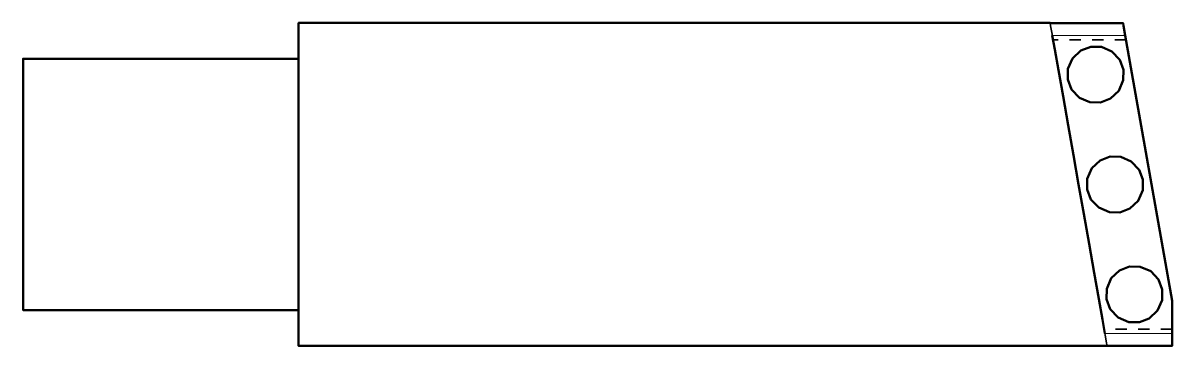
# Model space of a CAD drawing. Extents: x -76 to 25, y -8 to 21.
import ezdxf

# ---------------------------------------------------------------- set-up
doc = ezdxf.new("R2010")
doc.units = 0
doc.linetypes.add('DASHED', pattern=[2, 1, -1])
for name, color, linetype in [('s005-#def-solid-edge', 7, 'CONTINUOUS'), ('s00e-#def-hidden-edge', 7, 'CONTINUOUS'), ('s00f-#def-outline', 7, 'CONTINUOUS')]:
    doc.layers.add(name, color=color, linetype=linetype)

msp = doc.modelspace()

# ---------------------------------------------------------------- linework, layer by layer
at = {"layer": 's005-#def-solid-edge', "color": 7, "linetype": 'CONTINUOUS', "lineweight": 18, "true_color": 0x000000}
for p, q in [((14.9, 19.48), (21.35, 19.48)), ((19.55, -6.89), (25.49, -6.89))]:
    msp.add_line(p, q, dxfattribs=at)
at = {"layer": 's00e-#def-hidden-edge', "color": 7, "linetype": 'DASHED', "lineweight": 35, "true_color": 0x000000}
for p, q in [((21.42, 19.09), (14.97, 19.09)), ((25.49, -6.5), (19.48, -6.5))]:
    msp.add_line(p, q, dxfattribs=at)
for points in [[(14.9, 19.48), (14.88, 19.58), (14.75, 20.34), (14.71, 20.57)], [(19.55, -6.89), (19.57, -6.99), (19.7, -7.75), (19.74, -7.98)]]:
    msp.add_lwpolyline(points, dxfattribs=at)
at = {"layer": 's00f-#def-outline', "color": 7, "linetype": 'CONTINUOUS', "lineweight": 50, "true_color": 0x000000}
for points in [[(21.2, 20.34), (21.16, 20.57), (14.71, 20.57), (14.71, 20.58), (-51.73, 20.58), (-51.73, 20.34), (-51.73, 19.58), (-51.73, 18.25), (-51.73, 16.4), (-51.73, 14.11), (-51.73, 11.55), (-51.73, 8.89), (-51.73, 6.29), (-51.73, 3.69), (-51.73, 1.04), (-51.73, -1.52), (-51.73, -3.81), (-51.73, -5.66), (-51.73, -6.99), (-51.73, -7.75), (-51.73, -7.99), (19.74, -7.99), (19.74, -7.98), (25.49, -7.98), (25.49, -7.75), (25.49, -6.89), (25.49, -3.99), (21.35, 19.48), (21.2, 20.34)], [(19.55, -6.89), (19.33, -5.66), (19.01, -3.81), (18.6, -1.52), (18.15, 1.04), (17.68, 3.69), (17.23, 6.29), (16.77, 8.89), (16.3, 11.55), (15.85, 14.11), (15.44, 16.4), (15.12, 18.25), (14.9, 19.48)], [(21.18, 15.52), (20.78, 14.58), (20.05, 13.89), (19.17, 13.56), (18.23, 13.57), (17.3, 13.97), (16.61, 14.71), (16.27, 15.58), (16.29, 16.52), (16.69, 17.45), (17.43, 18.15), (18.3, 18.48), (19.24, 18.47), (20.17, 18.07), (20.86, 17.33), (21.2, 16.45), (21.18, 15.52)], [(-51.73, 17.41), (-76.1, 17.41), (-76.1, 17.22), (-76.1, 16.63), (-76.1, 15.6), (-76.1, 14.15), (-76.1, 12.38), (-76.1, 10.38), (-76.1, 8.32), (-76.1, 6.29), (-76.1, 4.27), (-76.1, 2.2), (-76.1, 0.21), (-76.1, -1.56), (-76.1, -3.01), (-76.1, -4.04), (-76.1, -4.63), (-76.1, -4.82), (-51.73, -4.82)], [(22.9, 5.79), (22.5, 4.86), (21.76, 4.16), (20.88, 3.83), (19.95, 3.85), (19.02, 4.25), (18.32, 4.98), (17.99, 5.86), (18, 6.8), (18.4, 7.73), (19.14, 8.42), (20.02, 8.76), (20.95, 8.74), (21.88, 8.34), (22.58, 7.6), (22.91, 6.73), (22.9, 5.79)], [(23.6, -1.38), (24.29, -2.12), (24.63, -2.99), (24.61, -3.93), (24.21, -4.86), (23.47, -5.56), (22.6, -5.89), (21.66, -5.88), (20.73, -5.48), (20.03, -4.74), (19.7, -3.86), (19.72, -2.93), (20.12, -2), (20.85, -1.3), (21.73, -0.97), (22.67, -0.98), (23.6, -1.38)]]:
    msp.add_lwpolyline(points, dxfattribs=at)

doc.saveas('drawing.dxf')
